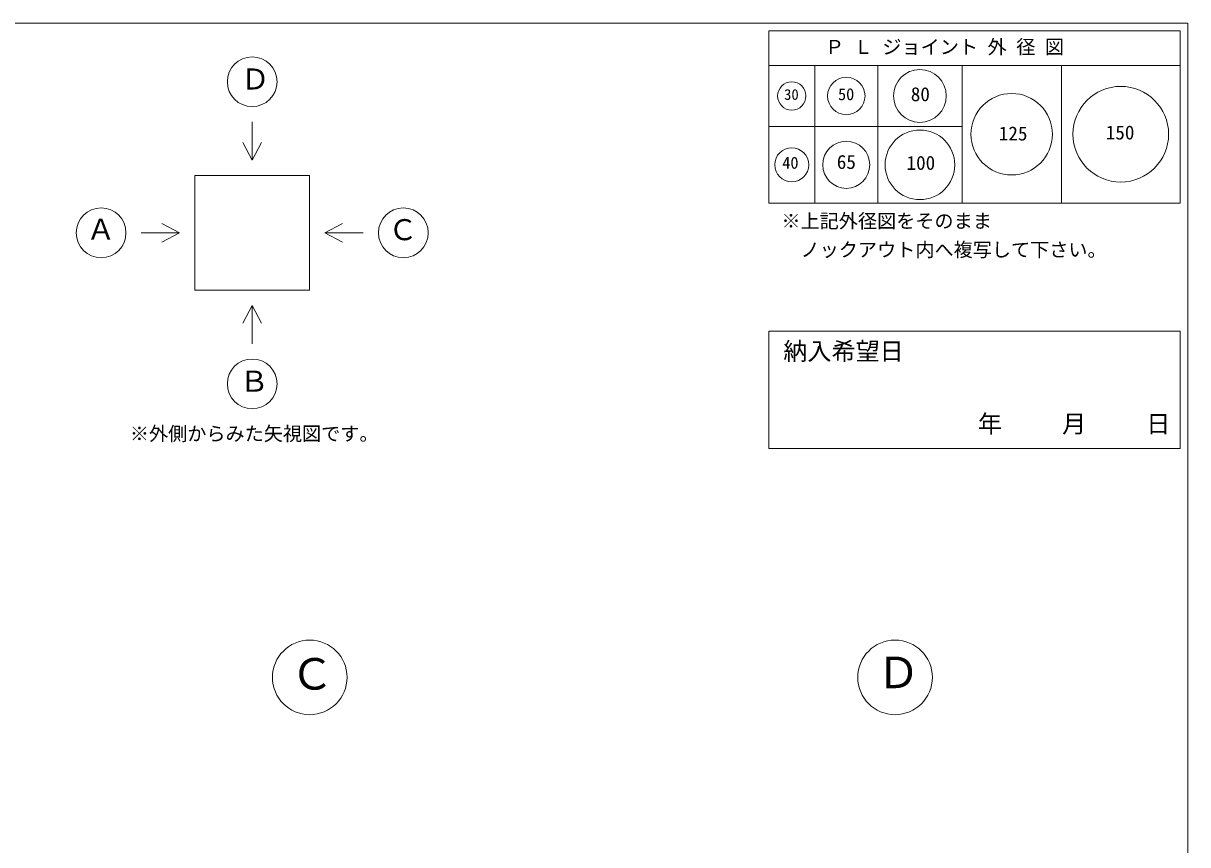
# Model space of a CAD drawing. Units: millimetres, scale not verified. Extents: x -4890 to 18490, y -2376 to 2376.
# Drawn here: x 1846 to 4890, y 229 to 2376 of the extents above; entities that cross this region are included whole.
import ezdxf
from ezdxf.enums import TextEntityAlignment as Align

# ---------------------------------------------------------------- set-up
doc = ezdxf.new("R2010")
doc.units = ezdxf.units.MM
doc.header["$LTSCALE"] = 10
for name, color, linetype, lineweight in [('0-2_waku', 7, 'Continuous', 18), ('0-3_gaikei', 7, 'Continuous', 18), ('0-7_hole', 7, 'Continuous', 18), ('0-D_文字１', 7, 'Continuous', 18)]:
    doc.layers.add(name, color=color, linetype=linetype, lineweight=lineweight)
doc.styles.add('ＭＳ ゴシック', font='')
doc.styles.get('ＭＳ ゴシック').set_extended_font_data('MS Gothic')

msp = doc.modelspace()

# ---------------------------------------------------------------- linework, layer by layer
at = {"layer": '0-2_waku'}
for p, q in [((-1230, 2376.11), (4890, 2376.11)), ((4890, 2376.11), (4890, -1898.89)), ((4890, 2376.11), (4890, -1898.89)), ((3795, 2356.11), (3795, 1906.11)), ((3795, 2356.11), (4870, 2356.11)), ((3795, 2356.11), (4870, 2356.11)), ((3795, 2356.11), (4870, 2356.11)), ((3795, 2356.11), (3795, 1906.11)), ((3795, 2356.11), (4870, 2356.11)), ((3795, 2356.11), (4870, 2356.11)), ((3795, 2356.11), (4870, 2356.11)), ((4870, 2356.11), (4870, 1906.11)), ((4870, 2356.11), (4870, 1906.11)), ((3795, 2266.11), (4870, 2266.11)), ((3915, 2266.11), (3915, 1906.11)), ((4080, 2266.11), (4080, 1906.11)), ((4300, 2266.11), (4300, 1906.11)), ((4560, 2266.11), (4560, 1906.11)), ((3795, 2106.11), (4300, 2106.11)), ((3795, 1906.11), (4870, 1906.11)), ((3795, 1906.11), (4870, 1906.11)), ((3795, 1570.82), (3795, 1264.11)), ((3795, 1570.82), (4870, 1570.82)), ((4870, 1570.82), (4870, 1264.11)), ((3795, 1264.11), (4870, 1264.11))]:
    msp.add_line(p, q, dxfattribs=at)
at = {"layer": '0-3_gaikei'}
for p, q in [((2444.61, 2118.33), (2444.61, 2018.33)), ((2444.61, 2018.33), (2420.48, 2064.71)), ((2444.61, 2018.33), (2468.73, 2064.71)), ((2294.61, 1978.33), (2594.61, 1978.33)), ((2294.61, 1978.33), (2294.61, 1678.33)), ((2594.61, 1978.33), (2594.61, 1678.33)), ((2154.61, 1828.33), (2254.61, 1828.33)), ((2254.61, 1828.33), (2208.23, 1852.46)), ((2254.61, 1828.33), (2208.23, 1804.2)), ((2634.61, 1828.33), (2680.98, 1852.46)), ((2294.61, 1678.33), (2594.61, 1678.33)), ((2444.61, 1638.33), (2420.48, 1591.95)), ((2444.61, 1638.33), (2468.73, 1591.95)), ((2444.61, 1538.33), (2444.61, 1638.33))]:
    msp.add_line(p, q, dxfattribs=at)
msp.add_lwpolyline([(2734.61, 1828.33), (2634.61, 1828.33), (2680.98, 1804.2)], dxfattribs=at)
for centre, radius in [((2444.61, 2223.33), 65), ((2049.61, 1828.33), 65), ((2839.61, 1828.33), 65), ((2444.61, 1433.33), 65), ((2595, 666.11), 97.5), ((4125, 666.11), 97.5)]:
    msp.add_circle(centre, radius, dxfattribs=at)
at = {"layer": '0-7_hole'}
for centre, radius in [((4190, 2186.11), 69), ((3855, 2186.11), 37), ((3997.5, 2186.11), 49), ((4430, 2086.11), 106.5), ((4715, 2086.11), 125), ((4190, 2006.11), 91), ((3855, 2006.11), 44.5), ((3997.5, 2006.11), 61.5)]:
    msp.add_circle(centre, radius, dxfattribs=at)

# ---------------------------------------------------------------- texts
at = {"layer": '0-7_hole', "style": 'ＭＳ ゴシック'}
for s, height, p in [('30', 28.04, (3834.95, 2167.58)), ('50', 31.16, (3975.91, 2165.77)), ('80', 36.66, (4166.18, 2161.43)), ('125', 36.66, (4396.28, 2058.69)), ('150', 36.66, (4675.81, 2061.34)), ('40', 31.16, (3830.27, 1986.52)), ('65', 36.66, (3972.72, 1984.39)), ('100', 36.66, (4155.05, 1981.93))]:
    msp.add_text(s, height=height, dxfattribs=at).set_placement(p, align=Align.BOTTOM_LEFT)
at = {"layer": '0-D_文字１', "style": 'ＭＳ ゴシック'}
for s, height, p in [('Ｐ Ｌ ジョイント 外 径 図', 36.66, (3941.92, 2284.93)), ('Ｄ', 54.99, (2415.04, 2186.47)), ('Ａ', 54.99, (2011.35, 1793.94)), ('Ｃ', 54.99, (2800.86, 1792.52)), ('※上記外径図をそのまま', 36.66, (3827.95, 1829.91)), ('\u3000ノックアウト内へ複写して下さい。', 36.66, (3827.95, 1754.91)), ('納入希望日', 46.19, (3832.85, 1481.93)), ('Ｂ', 54.99, (2412.31, 1396.47)), ('\u3000\u3000\u3000年     月     日', 46.19, (4152.51, 1292.05)), ('※外側からみた矢視図です。', 36.66, (2124.81, 1273.96)), ('Ｃ', 82.48, (2544.54, 609.32)), ('Ｄ', 82.48, (4077.35, 613.04))]:
    msp.add_text(s, height=height, dxfattribs=at).set_placement(p, align=Align.BOTTOM_LEFT)

doc.saveas('drawing.dxf')
